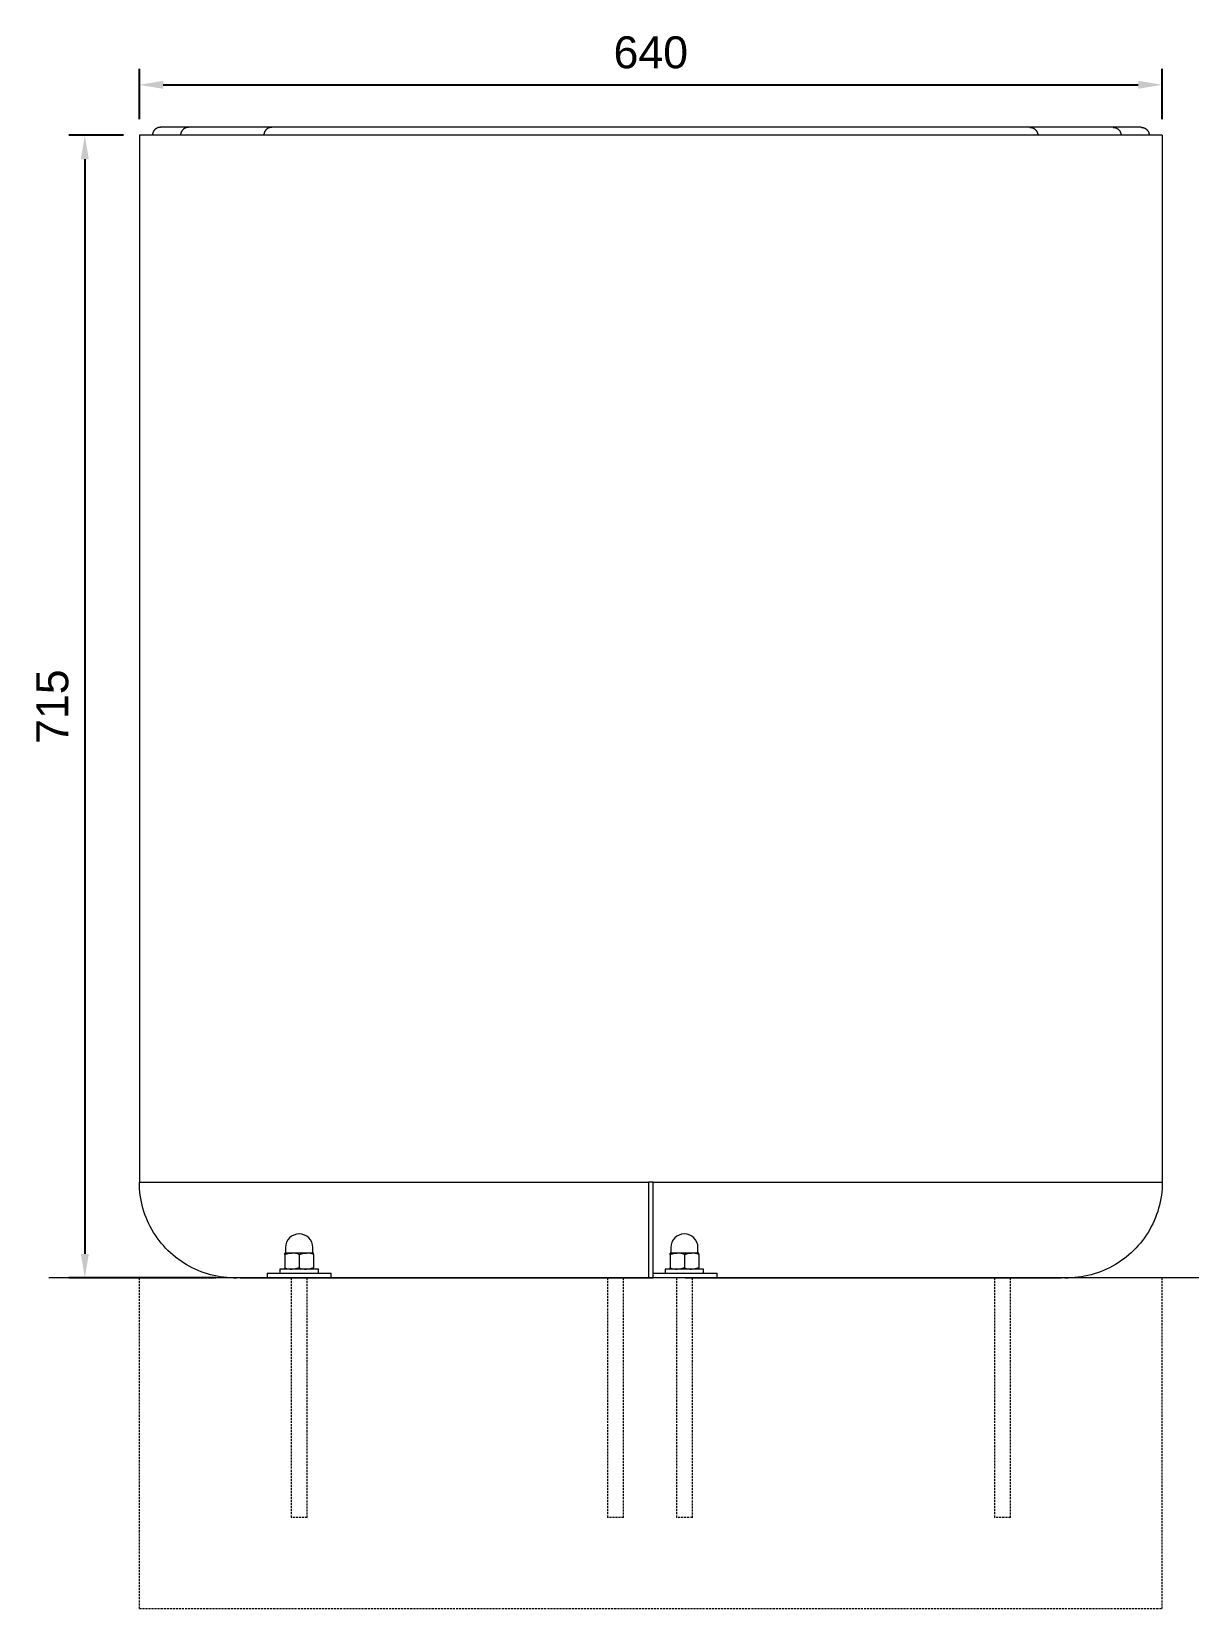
# Model space of a CAD drawing. Header units: millimetres. Extents: x 109 to 2437, y 94 to 1800.
# Drawn here: x 109 to 833, y 813 to 1800 of the extents above; entities that cross this region are included whole.
import ezdxf

# ---------------------------------------------------------------- set-up
doc = ezdxf.new("R2010")
doc.units = ezdxf.units.MM
doc.linetypes.add('HIDDEN', pattern=[1.905, 1.27, -0.635])
for name, color, linetype, lineweight in [('ZANO_R', 7, 'Continuous', 0), ('ZANO_R_przerywana', 7, 'HIDDEN', 0), ('ZANO_W', 1, 'Continuous', 0)]:
    doc.layers.add(name, color=color, linetype=linetype, lineweight=lineweight)
doc.styles.add('Arial', font='arial.ttf')
doc.styles.get("Standard").update_dxf_attribs({"font": 'ARIALUNI.TTF'})
doc.dimstyles.new('pl i ang', dxfattribs={"dimtxt": 50, "dimasz": 50, "dimexe": 1.25, "dimexo": 0.625, "dimgap": 10, "dimtad": 1, "dimtoh": 1, "dimtxsty": 'Standard', "dimcen": 2.5, "dimclrd": 1, "dimclre": 1, "dimclrt": 1, "dimadec": 0, "dimazin": 0, "dimtfac": 1, "dimtmove": 0, "dimatfit": 3, "dimfxl": 1, "dimarcsym": 1})

# ---------------------------------------------------------------- blocks, each defined once
blk = doc.blocks.new('*D387')
at = {"layer": 'ZANO_W', "color": 1, "lineweight": -2}
for p, q in [((176.36, 1745.22), (176.36, 1776.82)), ((816.35, 1745.22), (816.35, 1776.82)), ((191.36, 1766.82), (801.35, 1766.82))]:
    blk.add_line(p, q, dxfattribs=at)
at = {"layer": 'ZANO_W', "color": 1}
for points in [[(191.36, 1769.32), (191.36, 1764.32), (176.36, 1766.82)], [(801.35, 1764.32), (801.35, 1769.32), (816.35, 1766.82)]]:
    blk.add_solid(points, dxfattribs=at)
at = {"layer": 'ZANO_W', "color": 1, "insert": (496.35, 1787.03), "char_height": 20, "attachment_point": 5, "style": 'Arial'}
blk.add_mtext('640', dxfattribs=at)
blk = doc.blocks.new('*D388')
at = {"layer": 'ZANO_W', "color": 1, "lineweight": -2}
for p, q in [((166.35, 1735.22), (132.24, 1735.22)), ((142.24, 1720.22), (142.24, 1035.19)), ((224.19, 1020.19), (132.24, 1020.19))]:
    blk.add_line(p, q, dxfattribs=at)
at = {"layer": 'ZANO_W', "color": 1}
for points in [[(144.74, 1720.22), (139.74, 1720.22), (142.24, 1735.22)], [(139.74, 1035.19), (144.74, 1035.19), (142.24, 1020.19)]]:
    blk.add_solid(points, dxfattribs=at)
at = {"layer": 'ZANO_W', "color": 1, "insert": (122.03, 1377.7), "char_height": 20, "attachment_point": 5, "rotation": 90, "style": 'Arial'}
blk.add_mtext('715', dxfattribs=at)

msp = doc.modelspace()

# ---------------------------------------------------------------- linework, layer by layer
at = {"layer": 'ZANO_R'}
for p, q in [((184.84, 1736.89), (184.78, 1736.73)), ((184.9, 1737.05), (184.84, 1736.89)), ((184.96, 1737.21), (184.9, 1737.05)), ((185.03, 1737.36), (184.96, 1737.21)), ((185.11, 1737.52), (185.03, 1737.36)), ((185.19, 1737.67), (185.11, 1737.52)), ((185.28, 1737.81), (185.19, 1737.67)), ((185.37, 1737.96), (185.28, 1737.81)), ((185.47, 1738.1), (185.37, 1737.96)), ((185.57, 1738.24), (185.47, 1738.1)), ((185.67, 1738.37), (185.57, 1738.24)), ((185.78, 1738.5), (185.67, 1738.37)), ((185.9, 1738.63), (185.78, 1738.5)), ((186.01, 1738.75), (185.9, 1738.63)), ((186.14, 1738.87), (186.01, 1738.75)), ((186.26, 1738.98), (186.14, 1738.87)), ((186.39, 1739.09), (186.26, 1738.98)), ((186.53, 1739.2), (186.39, 1739.09)), ((186.67, 1739.3), (186.53, 1739.2)), ((186.81, 1739.4), (186.67, 1739.3)), ((186.95, 1739.49), (186.81, 1739.4)), ((187.1, 1739.57), (186.95, 1739.49)), ((187.25, 1739.66), (187.1, 1739.57)), ((187.4, 1739.73), (187.25, 1739.66)), ((187.56, 1739.8), (187.4, 1739.73)), ((187.72, 1739.87), (187.56, 1739.8)), ((187.88, 1739.93), (187.72, 1739.87)), ((188.04, 1739.98), (187.88, 1739.93)), ((188.2, 1740.03), (188.04, 1739.98)), ((188.37, 1740.07), (188.2, 1740.03)), ((188.53, 1740.11), (188.37, 1740.07)), ((188.7, 1740.14), (188.53, 1740.11)), ((188.87, 1740.17), (188.7, 1740.14)), ((189.04, 1740.19), (188.87, 1740.17)), ((189.21, 1740.2), (189.04, 1740.19)), ((189.38, 1740.21), (189.21, 1740.2)), ((189.55, 1740.22), (189.38, 1740.21)), ((190.65, 1740.22), (189.55, 1740.22)), ((190.97, 1740.22), (190.65, 1740.22)), ((191.02, 1740.22), (190.97, 1740.22)), ((192.78, 1740.22), (191.02, 1740.22)), ((192.85, 1740.22), (192.78, 1740.22)), ((192.87, 1740.22), (192.85, 1740.22)), ((192.93, 1740.22), (192.87, 1740.22)), ((192.95, 1740.22), (192.93, 1740.22)), ((193.02, 1740.22), (192.95, 1740.22)), ((193.04, 1740.22), (193.02, 1740.22)), ((193.1, 1740.22), (193.04, 1740.22)), ((193.12, 1740.22), (193.1, 1740.22)), ((193.19, 1740.22), (193.12, 1740.22)), ((193.21, 1740.22), (193.19, 1740.22)), ((193.28, 1740.22), (193.21, 1740.22)), ((193.3, 1740.22), (193.28, 1740.22)), ((193.37, 1740.22), (193.3, 1740.22)), ((193.39, 1740.22), (193.37, 1740.22)), ((193.46, 1740.22), (193.39, 1740.22)), ((193.48, 1740.22), (193.46, 1740.22)), ((193.55, 1740.22), (193.48, 1740.22)), ((193.57, 1740.22), (193.55, 1740.22)), ((193.64, 1740.22), (193.57, 1740.22)), ((193.66, 1740.22), (193.64, 1740.22)), ((193.74, 1740.22), (193.66, 1740.22)), ((193.75, 1740.22), (193.74, 1740.22)), ((193.83, 1740.22), (193.75, 1740.22)), ((193.85, 1740.22), (193.83, 1740.22)), ((200.23, 1740.22), (193.85, 1740.22)), ((207.15, 1740.22), (200.23, 1740.22)), ((202.44, 1736.89), (202.38, 1736.73)), ((202.5, 1737.05), (202.44, 1736.89)), ((202.56, 1737.21), (202.5, 1737.05)), ((202.63, 1737.36), (202.56, 1737.21)), ((202.71, 1737.52), (202.63, 1737.36)), ((202.79, 1737.67), (202.71, 1737.52)), ((202.88, 1737.81), (202.79, 1737.67)), ((202.97, 1737.96), (202.88, 1737.81)), ((203.06, 1738.1), (202.97, 1737.96)), ((203.16, 1738.24), (203.06, 1738.1)), ((203.27, 1738.37), (203.16, 1738.24)), ((203.38, 1738.5), (203.27, 1738.37)), ((203.49, 1738.63), (203.38, 1738.5)), ((203.61, 1738.75), (203.49, 1738.63)), ((203.73, 1738.87), (203.61, 1738.75)), ((203.86, 1738.98), (203.73, 1738.87)), ((203.99, 1739.09), (203.86, 1738.98)), ((204.13, 1739.2), (203.99, 1739.09)), ((204.26, 1739.3), (204.13, 1739.2)), ((204.41, 1739.4), (204.26, 1739.3)), ((204.55, 1739.49), (204.41, 1739.4)), ((204.7, 1739.57), (204.55, 1739.49)), ((204.85, 1739.66), (204.7, 1739.57)), ((205, 1739.73), (204.85, 1739.66)), ((205.16, 1739.8), (205, 1739.73)), ((205.31, 1739.87), (205.16, 1739.8)), ((205.47, 1739.93), (205.31, 1739.87)), ((205.63, 1739.98), (205.47, 1739.93)), ((205.8, 1740.03), (205.63, 1739.98)), ((205.96, 1740.07), (205.8, 1740.03)), ((206.13, 1740.11), (205.96, 1740.07)), ((206.3, 1740.14), (206.13, 1740.11)), ((206.47, 1740.17), (206.3, 1740.14)), ((206.64, 1740.19), (206.47, 1740.17)), ((206.81, 1740.2), (206.64, 1740.19)), ((206.98, 1740.21), (206.81, 1740.2)), ((207.15, 1740.22), (206.98, 1740.21)), ((221.31, 1740.22), (207.15, 1740.22)), ((221.41, 1740.22), (221.31, 1740.22)), ((221.59, 1740.22), (221.41, 1740.22)), ((221.68, 1740.22), (221.59, 1740.22)), ((221.86, 1740.22), (221.68, 1740.22)), ((221.96, 1740.22), (221.86, 1740.22)), ((222.14, 1740.22), (221.96, 1740.22)), ((222.24, 1740.22), (222.14, 1740.22)), ((222.42, 1740.22), (222.24, 1740.22)), ((222.51, 1740.22), (222.42, 1740.22)), ((222.7, 1740.22), (222.51, 1740.22)), ((222.79, 1740.22), (222.7, 1740.22)), ((222.98, 1740.22), (222.79, 1740.22)), ((242.74, 1740.22), (222.98, 1740.22)), ((259.24, 1740.22), (242.74, 1740.22)), ((254.53, 1736.89), (254.47, 1736.73)), ((254.59, 1737.05), (254.53, 1736.89)), ((254.65, 1737.21), (254.59, 1737.05)), ((254.72, 1737.36), (254.65, 1737.21)), ((254.8, 1737.52), (254.72, 1737.36)), ((254.88, 1737.67), (254.8, 1737.52)), ((254.97, 1737.81), (254.88, 1737.67)), ((255.06, 1737.96), (254.97, 1737.81)), ((255.15, 1738.1), (255.06, 1737.96)), ((255.25, 1738.24), (255.15, 1738.1)), ((255.36, 1738.37), (255.25, 1738.24)), ((255.47, 1738.5), (255.36, 1738.37)), ((255.58, 1738.63), (255.47, 1738.5)), ((255.7, 1738.75), (255.58, 1738.63)), ((255.82, 1738.87), (255.7, 1738.75)), ((255.95, 1738.98), (255.82, 1738.87)), ((256.08, 1739.09), (255.95, 1738.98)), ((256.22, 1739.2), (256.08, 1739.09)), ((256.35, 1739.3), (256.22, 1739.2)), ((256.49, 1739.4), (256.35, 1739.3)), ((256.64, 1739.49), (256.49, 1739.4)), ((256.79, 1739.57), (256.64, 1739.49)), ((256.94, 1739.66), (256.79, 1739.57)), ((257.09, 1739.73), (256.94, 1739.66)), ((257.25, 1739.8), (257.09, 1739.73)), ((257.4, 1739.87), (257.25, 1739.8)), ((257.56, 1739.93), (257.4, 1739.87)), ((257.72, 1739.98), (257.56, 1739.93)), ((257.89, 1740.03), (257.72, 1739.98)), ((258.05, 1740.07), (257.89, 1740.03)), ((258.22, 1740.11), (258.05, 1740.07)), ((258.39, 1740.14), (258.22, 1740.11)), ((258.56, 1740.17), (258.39, 1740.14)), ((258.73, 1740.19), (258.56, 1740.17)), ((258.9, 1740.2), (258.73, 1740.19)), ((259.07, 1740.21), (258.9, 1740.2)), ((259.24, 1740.22), (259.07, 1740.21)), ((313.75, 1740.22), (259.24, 1740.22)), ((315.53, 1740.22), (313.75, 1740.22)), ((365.22, 1740.22), (315.53, 1740.22)), ((365.23, 1740.22), (365.22, 1740.22)), ((366.2, 1740.22), (365.23, 1740.22)), ((366.21, 1740.22), (366.2, 1740.22)), ((367.17, 1740.22), (366.21, 1740.22)), ((367.18, 1740.22), (367.17, 1740.22)), ((368.15, 1740.22), (367.18, 1740.22)), ((624.55, 1740.22), (368.15, 1740.22)), ((625.52, 1740.22), (624.55, 1740.22)), ((625.53, 1740.22), (625.52, 1740.22)), ((626.5, 1740.22), (625.53, 1740.22)), ((626.51, 1740.22), (626.5, 1740.22)), ((627.47, 1740.22), (626.51, 1740.22)), ((627.48, 1740.22), (627.47, 1740.22)), ((677.18, 1740.22), (627.48, 1740.22)), ((678.96, 1740.22), (677.18, 1740.22)), ((733.47, 1740.22), (678.96, 1740.22)), ((749.97, 1740.22), (733.47, 1740.22)), ((733.47, 1740.22), (733.64, 1740.21)), ((733.64, 1740.21), (733.81, 1740.2)), ((733.81, 1740.2), (733.98, 1740.19)), ((733.98, 1740.19), (734.15, 1740.17)), ((734.15, 1740.17), (734.32, 1740.14)), ((734.32, 1740.14), (734.49, 1740.11)), ((734.49, 1740.11), (734.65, 1740.07)), ((734.65, 1740.07), (734.82, 1740.03)), ((734.82, 1740.03), (734.98, 1739.98)), ((734.98, 1739.98), (735.14, 1739.93)), ((735.14, 1739.93), (735.3, 1739.87)), ((735.3, 1739.87), (735.46, 1739.8)), ((735.46, 1739.8), (735.62, 1739.73)), ((735.62, 1739.73), (735.77, 1739.66)), ((735.77, 1739.66), (735.92, 1739.57)), ((735.92, 1739.57), (736.07, 1739.49)), ((736.07, 1739.49), (736.21, 1739.4)), ((736.21, 1739.4), (736.35, 1739.3)), ((736.35, 1739.3), (736.49, 1739.2)), ((736.49, 1739.2), (736.62, 1739.09)), ((736.62, 1739.09), (736.76, 1738.98)), ((736.76, 1738.98), (736.88, 1738.87)), ((736.88, 1738.87), (737, 1738.75)), ((737, 1738.75), (737.12, 1738.63)), ((737.12, 1738.63), (737.24, 1738.5)), ((737.24, 1738.5), (737.35, 1738.37)), ((737.35, 1738.37), (737.45, 1738.24)), ((737.45, 1738.24), (737.55, 1738.1)), ((737.55, 1738.1), (737.65, 1737.96)), ((737.65, 1737.96), (737.74, 1737.81)), ((737.74, 1737.81), (737.83, 1737.67)), ((737.83, 1737.67), (737.91, 1737.52)), ((737.91, 1737.52), (737.98, 1737.36)), ((737.98, 1737.36), (738.06, 1737.21)), ((738.06, 1737.21), (738.12, 1737.05)), ((738.12, 1737.05), (738.18, 1736.89)), ((738.18, 1736.89), (738.23, 1736.73)), ((769.73, 1740.22), (749.97, 1740.22)), ((769.91, 1740.22), (769.73, 1740.22)), ((770.01, 1740.22), (769.91, 1740.22)), ((770.19, 1740.22), (770.01, 1740.22)), ((770.29, 1740.22), (770.19, 1740.22)), ((770.47, 1740.22), (770.29, 1740.22)), ((770.57, 1740.22), (770.47, 1740.22)), ((770.75, 1740.22), (770.57, 1740.22)), ((770.84, 1740.22), (770.75, 1740.22)), ((771.02, 1740.22), (770.84, 1740.22)), ((771.12, 1740.22), (771.02, 1740.22)), ((771.3, 1740.22), (771.12, 1740.22)), ((771.39, 1740.22), (771.3, 1740.22)), ((785.56, 1740.22), (771.39, 1740.22)), ((792.47, 1740.22), (785.56, 1740.22)), ((785.56, 1740.22), (785.73, 1740.21)), ((785.73, 1740.21), (785.9, 1740.2)), ((785.9, 1740.2), (786.07, 1740.19)), ((786.07, 1740.19), (786.24, 1740.17)), ((786.24, 1740.17), (786.41, 1740.14)), ((786.41, 1740.14), (786.58, 1740.11)), ((786.58, 1740.11), (786.74, 1740.07)), ((786.74, 1740.07), (786.91, 1740.03)), ((786.91, 1740.03), (787.07, 1739.98)), ((787.07, 1739.98), (787.23, 1739.93)), ((787.23, 1739.93), (787.39, 1739.87)), ((787.39, 1739.87), (787.55, 1739.8)), ((787.55, 1739.8), (787.71, 1739.73)), ((787.71, 1739.73), (787.86, 1739.66)), ((787.86, 1739.66), (788.01, 1739.57)), ((788.01, 1739.57), (788.16, 1739.49)), ((788.16, 1739.49), (788.3, 1739.4)), ((788.3, 1739.4), (788.44, 1739.3)), ((788.44, 1739.3), (788.58, 1739.2)), ((788.58, 1739.2), (788.71, 1739.09)), ((788.71, 1739.09), (788.84, 1738.98)), ((788.84, 1738.98), (788.97, 1738.87)), ((788.97, 1738.87), (789.09, 1738.75)), ((789.09, 1738.75), (789.21, 1738.63)), ((789.21, 1738.63), (789.33, 1738.5)), ((789.33, 1738.5), (789.44, 1738.37)), ((789.44, 1738.37), (789.54, 1738.24)), ((789.54, 1738.24), (789.64, 1738.1)), ((789.64, 1738.1), (789.74, 1737.96)), ((789.74, 1737.96), (789.83, 1737.81)), ((789.83, 1737.81), (789.92, 1737.67)), ((789.92, 1737.67), (790, 1737.52)), ((790, 1737.52), (790.07, 1737.36)), ((790.07, 1737.36), (790.15, 1737.21)), ((790.15, 1737.21), (790.21, 1737.05)), ((790.21, 1737.05), (790.27, 1736.89)), ((790.27, 1736.89), (790.32, 1736.73)), ((798.86, 1740.22), (792.47, 1740.22)), ((798.88, 1740.22), (798.86, 1740.22)), ((798.95, 1740.22), (798.88, 1740.22)), ((798.97, 1740.22), (798.95, 1740.22)), ((799.05, 1740.22), (798.97, 1740.22)), ((799.06, 1740.22), (799.05, 1740.22)), ((799.14, 1740.22), (799.06, 1740.22)), ((799.16, 1740.22), (799.14, 1740.22)), ((799.23, 1740.22), (799.16, 1740.22)), ((799.25, 1740.22), (799.23, 1740.22)), ((799.32, 1740.22), (799.25, 1740.22)), ((799.34, 1740.22), (799.32, 1740.22)), ((799.41, 1740.22), (799.34, 1740.22)), ((799.43, 1740.22), (799.41, 1740.22)), ((799.5, 1740.22), (799.43, 1740.22)), ((799.52, 1740.22), (799.5, 1740.22)), ((799.58, 1740.22), (799.52, 1740.22)), ((799.6, 1740.22), (799.58, 1740.22)), ((799.67, 1740.22), (799.6, 1740.22)), ((799.69, 1740.22), (799.67, 1740.22)), ((799.76, 1740.22), (799.69, 1740.22)), ((799.77, 1740.22), (799.76, 1740.22)), ((799.84, 1740.22), (799.77, 1740.22)), ((799.86, 1740.22), (799.84, 1740.22)), ((799.92, 1740.22), (799.86, 1740.22)), ((801.68, 1740.22), (799.92, 1740.22)), ((801.74, 1740.22), (801.68, 1740.22)), ((802.06, 1740.22), (801.74, 1740.22)), ((803.16, 1740.22), (802.06, 1740.22)), ((803.16, 1740.22), (803.33, 1740.21)), ((803.33, 1740.21), (803.5, 1740.2)), ((803.5, 1740.2), (803.67, 1740.19)), ((803.67, 1740.19), (803.84, 1740.17)), ((803.84, 1740.17), (804.01, 1740.14)), ((804.01, 1740.14), (804.17, 1740.11)), ((804.17, 1740.11), (804.34, 1740.07)), ((804.34, 1740.07), (804.5, 1740.03)), ((804.5, 1740.03), (804.67, 1739.98)), ((804.67, 1739.98), (804.83, 1739.93)), ((804.83, 1739.93), (804.99, 1739.87)), ((804.99, 1739.87), (805.15, 1739.8)), ((805.15, 1739.8), (805.3, 1739.73)), ((805.3, 1739.73), (805.46, 1739.66)), ((805.46, 1739.66), (805.61, 1739.57)), ((805.61, 1739.57), (805.75, 1739.49)), ((805.75, 1739.49), (805.9, 1739.4)), ((805.9, 1739.4), (806.04, 1739.3)), ((806.04, 1739.3), (806.18, 1739.2)), ((806.18, 1739.2), (806.31, 1739.09)), ((806.31, 1739.09), (806.44, 1738.98)), ((806.44, 1738.98), (806.57, 1738.87)), ((806.57, 1738.87), (806.69, 1738.75)), ((806.69, 1738.75), (806.81, 1738.63)), ((806.81, 1738.63), (806.92, 1738.5)), ((806.92, 1738.5), (807.03, 1738.37)), ((807.03, 1738.37), (807.14, 1738.24)), ((807.14, 1738.24), (807.24, 1738.1)), ((807.24, 1738.1), (807.34, 1737.96)), ((807.34, 1737.96), (807.43, 1737.81)), ((807.43, 1737.81), (807.51, 1737.67)), ((807.51, 1737.67), (807.6, 1737.52)), ((807.6, 1737.52), (807.67, 1737.36)), ((807.67, 1737.36), (807.74, 1737.21)), ((807.74, 1737.21), (807.81, 1737.05)), ((807.81, 1737.05), (807.87, 1736.89)), ((807.87, 1736.89), (807.92, 1736.73)), ((176.36, 1735.22), (176.35, 1735.22)), ((176.35, 1735.22), (176.35, 1080.22)), ((816.35, 1735.22), (176.36, 1735.22)), ((184.56, 1735.56), (184.55, 1735.39)), ((184.55, 1735.39), (184.55, 1735.22)), ((184.58, 1735.73), (184.56, 1735.56)), ((184.6, 1735.9), (184.58, 1735.73)), ((184.62, 1736.07), (184.6, 1735.9)), ((184.65, 1736.23), (184.62, 1736.07)), ((184.69, 1736.4), (184.65, 1736.23)), ((184.74, 1736.57), (184.69, 1736.4)), ((184.78, 1736.73), (184.74, 1736.57)), ((202.16, 1735.56), (202.15, 1735.39)), ((202.15, 1735.39), (202.15, 1735.22)), ((202.17, 1735.73), (202.16, 1735.56)), ((202.19, 1735.9), (202.17, 1735.73)), ((202.22, 1736.07), (202.19, 1735.9)), ((202.25, 1736.23), (202.22, 1736.07)), ((202.29, 1736.4), (202.25, 1736.23)), ((202.33, 1736.57), (202.29, 1736.4)), ((202.38, 1736.73), (202.33, 1736.57)), ((254.25, 1735.56), (254.24, 1735.39)), ((254.24, 1735.39), (254.24, 1735.22)), ((254.26, 1735.73), (254.25, 1735.56)), ((254.28, 1735.9), (254.26, 1735.73)), ((254.31, 1736.07), (254.28, 1735.9)), ((254.34, 1736.23), (254.31, 1736.07)), ((254.38, 1736.4), (254.34, 1736.23)), ((254.42, 1736.57), (254.38, 1736.4)), ((254.47, 1736.73), (254.42, 1736.57)), ((738.23, 1736.73), (738.28, 1736.57)), ((738.28, 1736.57), (738.33, 1736.4)), ((738.33, 1736.4), (738.36, 1736.23)), ((738.36, 1736.23), (738.4, 1736.07)), ((738.4, 1736.07), (738.42, 1735.9)), ((738.42, 1735.9), (738.44, 1735.73)), ((738.44, 1735.73), (738.46, 1735.56)), ((738.46, 1735.56), (738.47, 1735.39)), ((738.47, 1735.39), (738.47, 1735.22)), ((790.32, 1736.73), (790.37, 1736.57)), ((790.37, 1736.57), (790.42, 1736.4)), ((790.42, 1736.4), (790.45, 1736.23)), ((790.45, 1736.23), (790.49, 1736.07)), ((790.49, 1736.07), (790.51, 1735.9)), ((790.51, 1735.9), (790.53, 1735.73)), ((790.53, 1735.73), (790.55, 1735.56)), ((790.55, 1735.56), (790.56, 1735.39)), ((790.56, 1735.39), (790.56, 1735.22)), ((807.92, 1736.73), (807.97, 1736.57)), ((807.97, 1736.57), (808.01, 1736.4)), ((808.01, 1736.4), (808.05, 1736.23)), ((808.05, 1736.23), (808.08, 1736.07)), ((808.08, 1736.07), (808.11, 1735.9)), ((808.11, 1735.9), (808.13, 1735.73)), ((808.13, 1735.73), (808.14, 1735.56)), ((808.14, 1735.56), (808.15, 1735.39)), ((808.15, 1735.39), (808.16, 1735.22)), ((816.35, 1735.22), (816.35, 1735.22)), ((816.35, 1735.22), (816.35, 1735.22)), ((816.35, 1735.22), (816.35, 1080.22)), ((176.35, 1080.22), (176.36, 1080.22)), ((176.36, 1080.22), (176.37, 1080.22)), ((176.36, 1080.22), (176.36, 1080.14)), ((176.39, 1078.07), (176.36, 1080.14)), ((176.37, 1080.22), (176.42, 1080.22)), ((176.5, 1076.01), (176.39, 1078.07)), ((176.42, 1080.22), (176.65, 1080.22)), ((176.68, 1073.95), (176.5, 1076.01)), ((176.65, 1080.22), (177.6, 1080.22)), ((177.6, 1080.22), (181.6, 1080.22)), ((181.6, 1080.22), (198.57, 1080.22)), ((198.57, 1080.22), (269.36, 1080.22)), ((269.36, 1080.22), (494.86, 1080.22)), ((497.86, 1080.22), (494.86, 1080.22)), ((494.86, 1080.22), (494.86, 1020.22)), ((497.86, 1080.22), (816.35, 1080.22)), ((497.86, 1020.22), (497.86, 1080.22)), ((816.21, 1076.01), (816.04, 1073.95)), ((816.32, 1078.07), (816.21, 1076.01)), ((816.36, 1080.14), (816.32, 1078.07)), ((816.36, 1080.22), (816.35, 1080.22)), ((816.36, 1080.22), (816.36, 1080.14)), ((176.93, 1071.89), (176.68, 1073.95)), ((177.25, 1069.85), (176.93, 1071.89)), ((177.64, 1067.81), (177.25, 1069.85)), ((178.1, 1065.8), (177.64, 1067.81)), ((178.62, 1063.8), (178.1, 1065.8)), ((814.62, 1065.8), (814.09, 1063.8)), ((815.08, 1067.81), (814.62, 1065.8)), ((815.47, 1069.85), (815.08, 1067.81)), ((815.79, 1071.89), (815.47, 1069.85)), ((816.04, 1073.95), (815.79, 1071.89)), ((179.22, 1061.82), (178.62, 1063.8)), ((179.89, 1059.86), (179.22, 1061.82)), ((180.62, 1057.92), (179.89, 1059.86)), ((181.42, 1056.01), (180.62, 1057.92)), ((182.29, 1054.13), (181.42, 1056.01)), ((811.29, 1056.01), (810.43, 1054.13)), ((812.09, 1057.92), (811.29, 1056.01)), ((812.82, 1059.86), (812.09, 1057.92)), ((813.49, 1061.82), (812.82, 1059.86)), ((814.09, 1063.8), (813.49, 1061.82)), ((183.21, 1052.29), (182.29, 1054.13)), ((184.21, 1050.47), (183.21, 1052.29)), ((185.26, 1048.69), (184.21, 1050.47)), ((186.37, 1046.95), (185.26, 1048.69)), ((187.55, 1045.24), (186.37, 1046.95)), ((806.34, 1046.95), (805.16, 1045.24)), ((807.45, 1048.69), (806.34, 1046.95)), ((808.51, 1050.47), (807.45, 1048.69)), ((809.5, 1052.29), (808.51, 1050.47)), ((810.43, 1054.13), (809.5, 1052.29)), ((188.78, 1043.58), (187.55, 1045.24)), ((190.07, 1041.96), (188.78, 1043.58)), ((191.41, 1040.39), (190.07, 1041.96)), ((192.81, 1038.86), (191.41, 1040.39)), ((194.26, 1037.39), (192.81, 1038.86)), ((195.76, 1035.96), (194.26, 1037.39)), ((267.85, 1039.22), (267.85, 1035.97)), ((284.85, 1035.97), (284.85, 1039.22)), ((508.86, 1039.22), (508.86, 1035.97)), ((525.86, 1035.97), (525.86, 1039.22)), ((798.45, 1037.39), (796.95, 1035.96)), ((799.9, 1038.86), (798.45, 1037.39)), ((801.3, 1040.39), (799.9, 1038.86)), ((802.64, 1041.96), (801.3, 1040.39)), ((803.93, 1043.58), (802.64, 1041.96)), ((805.16, 1045.24), (803.93, 1043.58)), ((197.31, 1034.59), (195.76, 1035.96)), ((198.9, 1033.27), (197.31, 1034.59)), ((200.54, 1032), (198.9, 1033.27)), ((202.22, 1030.8), (200.54, 1032)), ((203.94, 1029.65), (202.22, 1030.8)), ((205.7, 1028.56), (203.94, 1029.65)), ((207.5, 1027.54), (205.7, 1028.56)), ((209.33, 1026.57), (207.5, 1027.54)), ((211.19, 1025.67), (209.33, 1026.57)), ((267.35, 1034.91), (267.35, 1035.72)), ((271.85, 1035.72), (267.35, 1035.72)), ((267.35, 1034.91), (267.35, 1026.52)), ((267.35, 1025.72), (267.35, 1026.52)), ((280.85, 1035.72), (271.85, 1035.72)), ((276.35, 1034.91), (276.35, 1026.52)), ((285.35, 1035.72), (280.85, 1035.72)), ((285.35, 1034.91), (285.35, 1035.72)), ((285.35, 1034.91), (285.35, 1026.52)), ((285.35, 1025.72), (285.35, 1026.52)), ((508.36, 1034.91), (508.36, 1035.72)), ((512.86, 1035.72), (508.36, 1035.72)), ((508.36, 1034.91), (508.36, 1026.52)), ((508.36, 1025.72), (508.36, 1026.52)), ((521.86, 1035.72), (512.86, 1035.72)), ((517.36, 1034.91), (517.36, 1026.52)), ((526.36, 1035.72), (521.86, 1035.72)), ((526.36, 1034.91), (526.36, 1035.72)), ((526.36, 1034.91), (526.36, 1026.52)), ((526.36, 1025.72), (526.36, 1026.52)), ((783.38, 1026.57), (781.52, 1025.67)), ((785.21, 1027.54), (783.38, 1026.57)), ((787.01, 1028.56), (785.21, 1027.54)), ((788.77, 1029.65), (787.01, 1028.56)), ((790.49, 1030.8), (788.77, 1029.65)), ((792.17, 1032), (790.49, 1030.8)), ((793.81, 1033.27), (792.17, 1032)), ((795.41, 1034.59), (793.81, 1033.27)), ((796.95, 1035.96), (795.41, 1034.59)), ((213.09, 1024.84), (211.19, 1025.67)), ((215.01, 1024.07), (213.09, 1024.84)), ((216.95, 1023.37), (215.01, 1024.07)), ((218.92, 1022.73), (216.95, 1023.37)), ((220.91, 1022.16), (218.92, 1022.73)), ((222.92, 1021.67), (220.91, 1022.16)), ((224.94, 1021.24), (222.92, 1021.67)), ((226.98, 1020.88), (224.94, 1021.24)), ((229.03, 1020.59), (226.98, 1020.88)), ((231.09, 1020.37), (229.03, 1020.59)), ((233.15, 1020.23), (231.09, 1020.37)), ((235.22, 1020.15), (233.15, 1020.23)), ((237.29, 1020.15), (235.22, 1020.15)), ((239.36, 1020.22), (237.29, 1020.15)), ((239.36, 1020.22), (256.35, 1020.22)), ((256.35, 1023.22), (256.35, 1020.22)), ((256.35, 1023.22), (276.35, 1023.22)), ((256.35, 1020.22), (276.35, 1020.22)), ((264.35, 1025.72), (264.35, 1023.22)), ((288.35, 1025.72), (264.35, 1025.72)), ((276.35, 1023.22), (296.35, 1023.22)), ((276.35, 1020.22), (296.35, 1020.22)), ((288.35, 1023.22), (288.35, 1025.72)), ((296.35, 1020.22), (296.35, 1023.22)), ((296.35, 1020.22), (494.86, 1020.22)), ((494.86, 1020.22), (497.86, 1020.22)), ((497.86, 1023.22), (517.86, 1023.22)), ((517.86, 1020.22), (497.86, 1020.22)), ((505.36, 1025.72), (505.36, 1023.22)), ((529.36, 1025.72), (505.36, 1025.72)), ((517.86, 1023.22), (537.86, 1023.22)), ((517.86, 1020.22), (537.86, 1020.22)), ((529.36, 1023.22), (529.36, 1025.72)), ((537.86, 1020.22), (537.86, 1023.22)), ((537.86, 1020.22), (753.36, 1020.22)), ((755.42, 1020.15), (753.36, 1020.22)), ((757.49, 1020.15), (755.42, 1020.15)), ((759.56, 1020.23), (757.49, 1020.15)), ((761.62, 1020.37), (759.56, 1020.23)), ((763.68, 1020.59), (761.62, 1020.37)), ((765.73, 1020.88), (763.68, 1020.59)), ((767.77, 1021.24), (765.73, 1020.88)), ((769.79, 1021.67), (767.77, 1021.24)), ((771.8, 1022.16), (769.79, 1021.67)), ((773.79, 1022.73), (771.8, 1022.16)), ((775.76, 1023.37), (773.79, 1022.73)), ((777.71, 1024.07), (775.76, 1023.37)), ((779.63, 1024.84), (777.71, 1024.07)), ((781.52, 1025.67), (779.63, 1024.84))]:
    msp.add_line(p, q, dxfattribs=at)
at = {"layer": 'ZANO_R', "flags": 128}
for points in [[(267.35, 1034.91), (269.56, 1035.5), (271.85, 1035.72)], [(276.35, 1026.52), (274.15, 1025.94), (271.85, 1025.72)], [(276.35, 1034.91), (278.56, 1035.5), (280.85, 1035.72)], [(285.35, 1026.52), (283.15, 1025.94), (280.85, 1025.72)], [(508.36, 1034.91), (510.56, 1035.5), (512.86, 1035.72)], [(517.36, 1026.52), (515.15, 1025.94), (512.86, 1025.72)], [(517.36, 1034.91), (519.56, 1035.5), (521.86, 1035.72)], [(526.36, 1026.52), (524.15, 1025.94), (521.86, 1025.72)]]:
    msp.add_lwpolyline(points, dxfattribs=at)
at = {"layer": 'ZANO_R'}
for points in [[(1744.96, 1020.22), (119.68, 1020.22)], [(264.35, 1023.22), (288.35, 1023.22)], [(271.35, 1020.22), (281.35, 1020.22)], [(505.36, 1023.22), (529.36, 1023.22)]]:
    msp.add_lwpolyline(points, dxfattribs=at)
for centre, radius, start, end in [((276.35, 1039.22), 8.5, 0, 180), ((517.36, 1039.22), 8.5, 0, 180), ((271.97, 1039.36), 13.64, 250.22787, 269.51642), ((267.6, 1035.97), 0.25, 270, 0), ((271.74, 1022.07), 13.64, 70.22691, 89.51668), ((280.97, 1039.36), 13.64, 250.22793, 269.5164), ((280.74, 1022.07), 13.64, 70.22693, 89.51666), ((285.1, 1035.97), 0.25, 180, 270), ((512.97, 1039.36), 13.64, 250.22787, 269.51642), ((508.61, 1035.97), 0.25, 270, 0), ((512.74, 1022.07), 13.64, 70.22691, 89.51668), ((521.97, 1039.36), 13.64, 250.22793, 269.5164), ((521.74, 1022.07), 13.64, 70.22693, 89.51666), ((526.11, 1035.97), 0.25, 180, 270)]:
    msp.add_arc(centre, radius, start, end, dxfattribs=at)
at = {"layer": 'ZANO_R_przerywana'}
for p, q in [((271.35, 1020.22), (271.35, 870.22)), ((281.35, 870.22), (281.35, 1020.22)), ((469.35, 1020.22), (469.35, 870.22)), ((479.35, 870.22), (479.35, 1020.22)), ((512.36, 1020.22), (512.36, 870.22)), ((522.36, 870.22), (522.36, 1020.22)), ((711.35, 1020.22), (711.35, 870.22)), ((721.35, 870.22), (721.35, 1020.22)), ((281.35, 870.22), (271.35, 870.22)), ((479.35, 870.22), (469.35, 870.22)), ((522.36, 870.22), (512.36, 870.22)), ((721.35, 870.22), (711.35, 870.22))]:
    msp.add_line(p, q, dxfattribs=at)
for points in [[(176.35, 813.36), (176.35, 1020.19)], [(816.35, 813.36), (816.35, 1020.22)], [(176.35, 813.36), (816.35, 813.36)]]:
    msp.add_lwpolyline(points, dxfattribs=at)

# ---------------------------------------------------------------- dimensions: what is measured, and where the dimension line sits
at = {"layer": 'ZANO_W'}
dim = msp.add_linear_dim(base=(816.35, 1766.82), p1=(176.36, 1735.22), p2=(816.35, 1735.22), dimstyle='pl i ang', override={"dimtxt": 20, "dimasz": 15, "dimexe": 10, "dimexo": 10, "dimtoh": 0, "dimdec": 0, "dimtxsty": 'Arial', "dimtdec": 0, "dimtmove": 1}, dxfattribs=at)
dim.commit()
dim.dimension.update_dxf_attribs({"geometry": '*D387', "text_midpoint": (496.35, 1787.03)})
dim = msp.add_linear_dim(base=(142.24, 1020.19), p1=(176.35, 1735.22), p2=(234.19, 1020.19), angle=90, dimstyle='pl i ang', override={"dimtxt": 20, "dimasz": 15, "dimexe": 10, "dimexo": 10, "dimtoh": 0, "dimdec": 0, "dimtxsty": 'Arial', "dimtdec": 0, "dimtmove": 1}, dxfattribs=at)
dim.commit()
dim.dimension.update_dxf_attribs({"geometry": '*D388', "text_midpoint": (122.03, 1377.7)})

doc.saveas('drawing.dxf')
